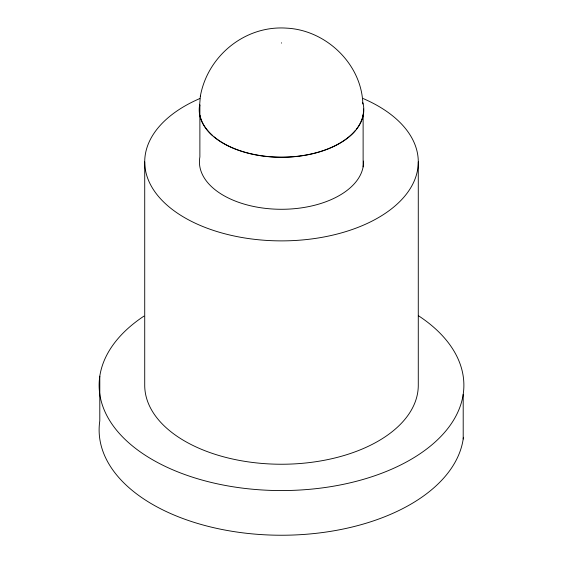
<?xml version="1.0" encoding="UTF-8"?>
<svg xmlns="http://www.w3.org/2000/svg" width="563" height="563" viewBox="0 0 563 563"><rect width="100%" height="100%" fill="white"/><g stroke="black" fill="none" stroke-linecap="round" stroke-linejoin="round"><path stroke-width="0.84" d="M463.201 394.332L463.201 438.999M418.281 161.905L418.281 385.275A136.781 78.975 0 0 1 281.5 464.243A136.781 78.975 0 0 1 144.719 385.275L144.719 161.905M363.121 114.753L363.121 166.873M281.5 42.774L281.5 43.14M99.799 376.218L99.799 420.885A182.377 105.295 0 0 0 267.284 534.92A182.377 105.295 0 0 0 463.433 437.303M363.557 161.095A82.071 47.383 0 0 1 277.897 209.239A82.071 47.383 0 0 1 199.879 156.936L199.879 104.817A82.071 47.383 0 0 0 199.443 110.594M363.557 108.976A82.071 47.383 0 0 1 358.61 126.013M358.11 126.781A82.071 47.383 0 0 1 356.161 129.455M355.077 130.778A82.071 47.383 0 0 1 214.137 136.851M212.793 135.704A82.071 47.383 0 0 1 200.041 115.556M362.565 102.389A82.071 47.383 0 0 1 362.959 104.014M363.17 98.553A136.781 78.975 0 0 1 382.798 214.975A136.781 78.975 0 0 1 180.202 214.975A136.781 78.975 0 0 1 199.83 98.553M418.393 315.695A182.377 105.295 0 0 1 407.929 461.16A182.377 105.295 0 0 1 155.754 461.533A182.377 105.295 0 0 1 143.987 316.103M200.358 96.146L199.661 104.802A82.297 47.51 0 0 0 283.632 157.281A82.297 47.51 0 0 0 362.783 102.367C360.806 63.218 325.576 30.092 286.75 28.15C245.299 25.117 207.733 55.674 200.358 96.146"/></g></svg>
